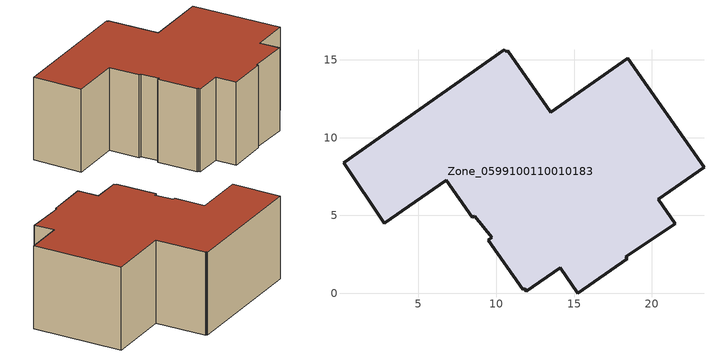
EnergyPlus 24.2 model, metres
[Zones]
Zone_0599100110010183
 floor ground (C_G): 9.71,3.59 8.63,4.96 8.47,4.88 6.8,7.27 2.81,4.49 0.18,8.4 10.53,15.65 10.63,15.51 10.72,15.58 13.51,11.62 18.46,15.1 23.35,8.1 20.39,6.04 21.5,4.45 18.33,2.34 18.42,2.22 15.24,0 14.1,1.64 11.92,0.12 11.83,0.28 11.71,0.24 9.49,3.42 z0
 wall outside (C_F): 21.5,4.45 20.39,6.04 23.35,8.1 18.46,15.1 13.51,11.62 10.72,15.58 10.63,15.51 10.53,15.65 0.18,8.4 2.81,4.49 6.8,7.27 8.47,4.88 8.63,4.96 9.71,3.59 9.49,3.42 11.71,0.24 11.83,0.28 11.92,0.12 14.1,1.64 15.24,0 18.42,2.22 18.33,2.34 21.5,4.45 z0:7.81
 roof outside (C_R): 0.18,8.4 2.81,4.49 6.8,7.27 8.47,4.88 8.63,4.96 9.71,3.59 9.49,3.42 11.71,0.24 11.83,0.28 11.92,0.12 14.1,1.64 15.24,0 18.42,2.22 18.33,2.34 21.5,4.45 20.39,6.04 23.35,8.1 18.46,15.1 13.51,11.62 10.72,15.58 10.63,15.51 10.53,15.65 z7.81
[BUILDING]
Pand.0599100110010183: North Axis=0; Terrain=City; Loads Convergence Tolerance Value=0.04; Temperature Convergence Tolerance Value=0.4; Solar Distribution=FullExterior; Maximum Number of Warmup Days=25; Minimum Number of Warmup Days=1
[Site:Location]
Rotterdam.The.Hague.AP_ZH_NLD Design_Conditions: Latitude=51.96; Longitude=4.45; Time Zone=1; Elevation=-4.5
[SITE:GROUNDTEMPERATURE:BUILDINGSURFACE]
18, 18, 18, 18, 18, 18, 18, 18, 18, 18, 18, 18
[MATERIAL] Thermal Absorptance=0.9; Solar Absorptance=0.7; Visible Absorptance=0.7
Name | Roughness | Thickness | Conductivity | Density | Specific Heat
G.D.2015-2018 | MediumSmooth | 0.15 | 0.0428571 | 540 | 1210
F.D.2015-2018 | Rough | 0.3 | 0.0666667 | 1920 | 840
R.D.2015-2018 | MediumRough | 0.2 | 0.0333333 | 1500 | 1000
[CONSTRUCTION]
C_G: G.D.2015-2018
C_F: F.D.2015-2018
C_R: R.D.2015-2018
[ZONE]
Zone_0599100110010183: Type=1; Multiplier=1; Ceiling Height=Autocalculate; Volume=Autocalculate; Floor Area=autocalculate; Part of Total Floor Area=Yes
[ZONEINFILTRATION:DESIGNFLOWRATE]
Infil_Zone_0599100110010183: Zone or ZoneList or Space or SpaceList=Zone_0599100110010183; Schedule=AlwaysOn; Design Flow Rate Calculation Method=Flow/Area; Flow Rate per Floor Area=0.0021; Constant Term Coefficient=1; Temperature Term Coefficient=0; Velocity Term Coefficient=0; Velocity Squared Term Coefficient=0
[HVACTEMPLATE:ZONE:IDEALLOADSAIRSYSTEM]
Zone_0599100110010183: Maximum Heating Supply Air Temperature=50; Minimum Cooling Supply Air Temperature=13; Maximum Heating Supply Air Humidity Ratio=0.0156; Minimum Cooling Supply Air Humidity Ratio=0.0077; Heating Limit=NoLimit; Cooling Limit=NoLimit; Dehumidification Control Type=ConstantSensibleHeatRatio; Cooling Sensible Heat Ratio=0.7; Dehumidification Setpoint=60; Humidification Control Type=None; Humidification Setpoint=30; Outdoor Air Method=None; Outdoor Air Flow Rate per Person=0.00944; Outdoor Air Flow Rate per Zone Floor Area=0; Outdoor Air Flow Rate per Zone=0; Demand Controlled Ventilation Type=None; Outdoor Air Economizer Type=NoEconomizer; Heat Recovery Type=None; Sensible Heat Recovery Effectiveness=0.7; Latent Heat Recovery Effectiveness=0.65
[ZONECONTROL:THERMOSTAT]
ThermostatControl_Zone_0599100110010183: Zone or ZoneList=Zone_0599100110010183; Control Type Schedule=DualSetpointControlType; Control 1=Thermostat_Zone_0599100110010183; Temperature Difference Between Cutout And Setpoint=0
[THERMOSTATSETPOINT:DUALSETPOINT]
Thermostat_Zone_0599100110010183: Heating Setpoint Temperature Schedule=HeatingSetpoint_Zone_0599100110010183; Cooling Setpoint Temperature Schedule=CoolingSetpoint_Zone_0599100110010183
[SCHEDULE:COMPACT]
HeatingSetpoint_Zone_0599100110010183: Through: 12/31, For: AllDays, Until: 24:00, 21
CoolingSetpoint_Zone_0599100110010183: Through: 12/31, For: AllDays, Until: 24:00, 24
DualSetpointControlType: Through: 12/31, For: AllDays, Until: 24:00, 4
AlwaysOn: Through: 12/31, For: AllDays, Until: 24:00, 1
